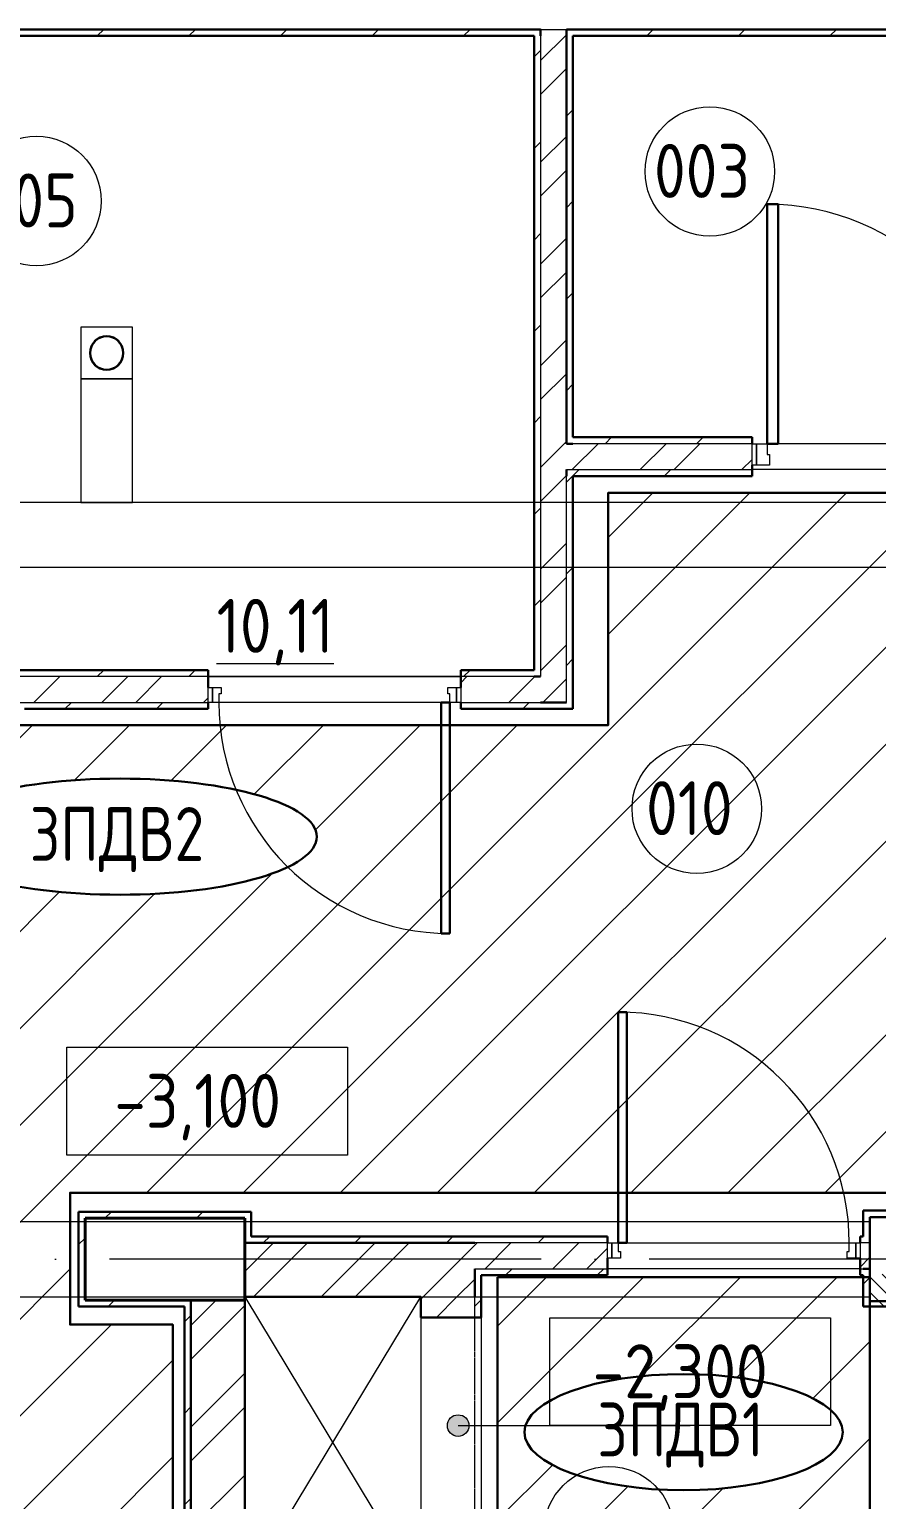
# Model space of a CAD drawing. Header units: millimetres. Extents: x -259809 to 472825, y -397243 to 31861.
# Drawn here: x -184255 to -180330, y -333540 to -326725 of the extents above; entities that cross this region are included whole.
import ezdxf

# ---------------------------------------------------------------- set-up
doc = ezdxf.new("R2010")
doc.units = ezdxf.units.MM
for name, pattern in [('ADSK_Линия сетки', [25, 20, -2.5, 0, -2.5]), ('ADSK_Сверху', [450, 300, -150]), ('ADSK_Штриховая_ш2 п1_5', [4.5, 3, -1.5]), ('Сверху', [3.96875, 2.38125, -1.5875])]:
    doc.linetypes.add(name, pattern=pattern)
for name, color, linetype, lineweight in [('Аннотация', 252, 'Continuous', 18), ('Двери', 252, 'Continuous', 9), ('Линии', 7, 'Continuous', 9), ('лс', 5, 'Continuous', 30), ('Марки помещений', 252, 'Continuous', 20), ('Несущие колонны', 252, 'Continuous', 18), ('Оси', 252, 'Continuous', 9), ('Отметки', 252, 'Continuous', 9), ('Перекрытие', 252, 'Continuous', 18), ('Сантехника', 252, 'Continuous', 18), ('Стены наружные', 252, 'Continuous', 18), ('Стены штриховка', 7, 'Continuous', 9)]:
    doc.layers.add(name, color=color, linetype=linetype, lineweight=lineweight)
doc.layers.add('СОТ', color=7, linetype='Continuous')
doc.layers.add('Узлы', color=252, linetype='Continuous')
doc.styles.add('GOST 2.304 type A', font='', dxfattribs={"height": 250})
doc.styles.add('GOST Common_2', font='', dxfattribs={"width": 0.9, "height": 250})
doc.styles.get('GOST 2.304 type A').set_extended_font_data('GOST 2.304 type A')
doc.styles.get('GOST Common_2').set_extended_font_data('GOST type B')
pattern_1 = [(45, (-16238.84, 5083.86), (-224.5064, 224.5064), [])]

# ---------------------------------------------------------------- blocks, each defined once
blk = doc.blocks.new('подвал')
at = {"layer": 'Двери', "lineweight": 18, "true_color": 0x636466}
h = blk.add_hatch(dxfattribs=at)
h.set_pattern_fill('FP_1', color=251, angle=-90, style=0, pattern_type=2)
h.set_pattern_definition([(315, (-180166.95, 19506.906), (35.3553, 35.3553), [])])
h.paths.add_polyline_path([(-179972, 18821.9), (-179972, 18971.9), (-180362, 18971.9), (-180362, 18821.9)])
h.paths.add_polyline_path([(-180362, 20041.9), (-179972, 20041.9), (-179972, 20191.9), (-180362, 20191.9)])
at = {"layer": 'Отметки', "true_color": 0x636466}
h = blk.add_hatch(color=251, dxfattribs=at)
edge = h.paths.add_edge_path()
edge.add_arc((-182268.7, 19490.5), 50, 0, 360)
at = {"layer": 'Аннотация', "color": 251, "lineweight": 20, "true_color": 0x636466}
for p, q in [((-184081.5, 20743.8), (-184081.5, 21243.8)), ((-184081.5, 21243.8), (-182781.5, 21243.8)), ((-182781.5, 21243.8), (-182781.5, 20743.8)), ((-182781.5, 20743.8), (-184081.5, 20743.8)), ((-181844.3, 19490.5), (-181844.3, 19990.5)), ((-181844.3, 19990.5), (-180544.3, 19990.5)), ((-180544.3, 19990.5), (-180544.3, 19490.5)), ((-180544.3, 19490.5), (-181844.3, 19490.5))]:
    blk.add_line(p, q, dxfattribs=at)
at = {"layer": 'Двери', "color": 251, "lineweight": 30, "true_color": 0x636466}
for p, q in [((-180836.6, 25151.5), (-180786.6, 25151.5)), ((-180836.6, 24041.5), (-180836.6, 25151.5)), ((-180786.6, 25151.5), (-180786.6, 24041.5)), ((-180786.6, 24041.5), (-180836.6, 24041.5)), ((-182347, 21771.9), (-182347, 22841.9)), ((-182347, 22841.9), (-182307, 22841.9)), ((-182307, 22841.9), (-182307, 21771.9)), ((-182307, 21771.9), (-182347, 21771.9)), ((-181527, 21406.9), (-181487, 21406.9)), ((-181527, 20336.9), (-181527, 21406.9)), ((-181487, 21406.9), (-181487, 20336.9)), ((-181487, 20336.9), (-181527, 20336.9))]:
    blk.add_line(p, q, dxfattribs=at)
at = {"layer": 'Двери', "color": 251, "true_color": 0x636466}
for p, q in [((-180906.6, 24041.5), (-180886.6, 24041.5)), ((-180906.6, 23941.5), (-180906.6, 24041.5)), ((-180886.6, 24041.5), (-180836.6, 24041.5)), ((-180886.6, 23941.5), (-180886.6, 24041.5)), ((-180886.6, 24041.5), (-180886.6, 23941.5)), ((-180836.6, 24041.5), (-180836.6, 23991.5)), ((-180836.6, 23991.5), (-180826.6, 23991.5)), ((-180826.6, 23991.5), (-180826.6, 23941.5)), ((-180886.6, 23941.5), (-180906.6, 23941.5)), ((-180826.6, 23941.5), (-180886.6, 23941.5)), ((-183427, 22911.9), (-183407, 22911.9)), ((-183427, 22841.9), (-183427, 22911.9)), ((-183407, 22841.9), (-183407, 22911.9)), ((-183407, 22911.9), (-183367, 22911.9)), ((-183407, 22911.9), (-183407, 22841.9)), ((-183367, 22911.9), (-183367, 22881.9)), ((-182317, 22911.9), (-182277, 22911.9)), ((-182317, 22881.9), (-182317, 22911.9)), ((-182277, 22911.9), (-182277, 22841.9)), ((-182277, 22841.9), (-182277, 22911.9)), ((-182277, 22911.9), (-182257, 22911.9)), ((-182257, 22911.9), (-182257, 22841.9)), ((-183407, 22841.9), (-183427, 22841.9)), ((-183377, 22841.9), (-183407, 22841.9)), ((-183377, 22881.9), (-183377, 22841.9)), ((-183367, 22881.9), (-183377, 22881.9)), ((-182307, 22881.9), (-182317, 22881.9)), ((-182307, 22841.9), (-182307, 22881.9)), ((-182277, 22841.9), (-182307, 22841.9)), ((-182257, 22841.9), (-182277, 22841.9)), ((-181577, 20336.9), (-181557, 20336.9)), ((-181577, 20266.9), (-181577, 20336.9)), ((-181557, 20336.9), (-181527, 20336.9)), ((-181557, 20266.9), (-181557, 20336.9)), ((-181557, 20336.9), (-181557, 20266.9)), ((-181527, 20336.9), (-181527, 20296.9)), ((-180457, 20336.9), (-180427, 20336.9)), ((-180457, 20296.9), (-180457, 20336.9)), ((-180427, 20336.9), (-180427, 20266.9)), ((-180427, 20336.9), (-180407, 20336.9)), ((-180427, 20266.9), (-180427, 20336.9)), ((-180407, 20336.9), (-180407, 20266.9)), ((-181557, 20266.9), (-181577, 20266.9)), ((-181517, 20266.9), (-181557, 20266.9)), ((-181527, 20296.9), (-181517, 20296.9)), ((-181517, 20296.9), (-181517, 20266.9)), ((-180467, 20296.9), (-180457, 20296.9)), ((-180467, 20266.9), (-180467, 20296.9)), ((-180427, 20266.9), (-180467, 20266.9)), ((-180407, 20266.9), (-180427, 20266.9))]:
    blk.add_line(p, q, dxfattribs=at)
at = {"layer": 'Двери', "color": 251, "linetype": 'ADSK_Штриховая_ш2 п1_5', "true_color": 0x636466}
for p, q in [((-180362, 20191.9), (-180362, 20041.9)), ((-180362, 20041.9), (-179972, 20041.9))]:
    blk.add_line(p, q, dxfattribs=at)
at = {"layer": 'Двери', "color": 251, "true_color": 0x636466}
for centre, radius, start, end in [((-180836.6, 24041.5), 1110, 0, 90), ((-182307, 22841.9), 1070, 180, 270), ((-181527, 20336.9), 1070, 0, 90)]:
    blk.add_arc(centre, radius, start, end, dxfattribs=at)
at = {"layer": 'Линии', "color": 251, "linetype": 'ADSK_Сверху', "ltscale": 100, "true_color": 0x636466}
for p, q in [((-183777, 24341.9), (-184017, 24341.9)), ((-184017, 24341.9), (-184017, 23768.9)), ((-183777, 23768.9), (-183777, 24341.9)), ((-178221.8, 23768.9), (-188367, 23768.9)), ((-184017, 23768.9), (-183777, 23768.9)), ((-188367, 23468.9), (-178221.8, 23468.9)), ((-200827, 20436.9), (-180362, 20436.9)), ((-200827, 20086.9), (-180362, 20086.9))]:
    blk.add_line(p, q, dxfattribs=at)
at = {"layer": 'Линии', "color": 251, "lineweight": 18, "ltscale": 100, "true_color": 0x636466}
for p, q in [((-183257, 20086.9), (-182442, 18736.9)), ((-183257, 18736.9), (-182442, 20086.9)), ((-182442, 20086.9), (-182442, 18736.9))]:
    blk.add_line(p, q, dxfattribs=at)
at = {"layer": 'Марки помещений', "color": 251, "true_color": 0x636466}
for centre in [(-181102.8, 25303.2), (-184222.1, 25166.4), (-181163.3, 22349.5), (-181569.9, 19001)]:
    blk.add_circle(centre, 300, dxfattribs=at)
at = {"layer": 'Несущие колонны', "color": 251, "lineweight": 40, "true_color": 0x636466}
for p, q in [((-183997, 20451.9), (-183257, 20451.9)), ((-183997, 20071.9), (-183997, 20451.9)), ((-183257, 20451.9), (-183997, 20451.9)), ((-183997, 20451.9), (-183997, 20071.9)), ((-183257, 20451.9), (-183257, 20071.9)), ((-183257, 20336.9), (-183257, 20451.9)), ((-183257, 20071.9), (-183997, 20071.9)), ((-183997, 20071.9), (-183507, 20071.9)), ((-183257, 20071.9), (-183257, 20086.9))]:
    blk.add_line(p, q, dxfattribs=at)
at = {"layer": 'Несущие колонны', "color": 251, "true_color": 0x636466}
for p, q in [((-183257, 20086.9), (-183257, 20336.9)), ((-183507, 20071.9), (-183257, 20071.9))]:
    blk.add_line(p, q, dxfattribs=at)
at = {"layer": 'Оси', "color": 251, "linetype": 'ADSK_Линия сетки', "ltscale": 100, "true_color": 0x636466}
for p, q in [((-174384.1, 25961.9), (-244527.8, 25961.9)), ((-174384.1, 20261.9), (-244527.8, 20261.9))]:
    blk.add_line(p, q, dxfattribs=at)
at = {"layer": 'Отметки', "color": 251, "lineweight": 20, "true_color": 0x636466}
blk.add_line((-182268.7, 19490.5), (-181194.3, 19490.5), dxfattribs=at)
at = {"layer": 'Отметки', "color": 251, "true_color": 0x636466}
blk.add_circle((-182268.7, 19490.5), 50, dxfattribs=at)
at = {"layer": 'Перекрытие', "color": 251, "true_color": 0x636466}
for p, q in [((-179726.6, 24041.5), (-180786.6, 24041.5)), ((-182257, 22961.9), (-183427, 22961.9)), ((-180362, 18971.9), (-180362, 20041.9))]:
    blk.add_line(p, q, dxfattribs=at)
at = {"layer": 'Сантехника', "color": 251, "true_color": 0x636466}
for p, q in [((-183777, 24581.9), (-184017, 24581.9)), ((-184017, 24581.9), (-184017, 24341.9)), ((-183777, 24341.9), (-183777, 24581.9)), ((-184017, 24341.9), (-183777, 24341.9))]:
    blk.add_line(p, q, dxfattribs=at)
for radius, start, end in [(80, 90, 270), (75, 90, 270), (75, 109.97124, 115.02876), (80, 270, 90), (75, 270, 90), (75, 64.97124, 70.02876), (75, 156.03393, 160.02876), (75, 19.97124, 23.96607), (75, 199.97124, 205.02876), (75, 334.97124, 340.02876), (75, 244.97124, 250.02876), (75, 289.97124, 295.02876)]:
    blk.add_arc((-183897, 24461.9), radius, start, end, dxfattribs=at)
at = {"layer": 'Стены наружные', "color": 251, "lineweight": 30, "true_color": 0x636466}
for p, q in [((-181887, 25961.9), (-185377, 25961.9)), ((-185227, 25931.9), (-181917, 25931.9)), ((-181917, 25931.9), (-181917, 22991.9)), ((-181887, 25961.9), (-181887, 25931.9)), ((-181767, 24041.5), (-181767, 25961.9)), ((-177467, 25961.9), (-181767, 25961.9)), ((-181737, 25931.9), (-179366.6, 25931.9)), ((-181737, 24071.5), (-181737, 25931.9)), ((-180906.6, 24071.5), (-181737, 24071.5)), ((-180906.6, 24041.5), (-180906.6, 24071.5)), ((-181737, 24041.5), (-181767, 24041.5)), ((-181767, 23891.5), (-181767, 23921.5)), ((-180906.6, 23891.5), (-180906.6, 23941.5)), ((-181737, 23891.5), (-180906.6, 23891.5)), ((-181737, 22811.9), (-181737, 23891.5)), ((-183427, 22991.9), (-185227, 22991.9)), ((-183427, 22911.9), (-183427, 22991.9)), ((-182257, 22991.9), (-182257, 22911.9)), ((-181917, 22991.9), (-182257, 22991.9)), ((-181887, 22961.9), (-181917, 22961.9)), ((-183427, 22811.9), (-183427, 22841.9)), ((-182257, 22841.9), (-182257, 22811.9)), ((-181887, 22841.9), (-181767, 22841.9)), ((-184277, 22811.9), (-183427, 22811.9)), ((-182257, 22811.9), (-181737, 22811.9)), ((-183227, 20481.9), (-184027, 20481.9)), ((-184027, 20481.9), (-184027, 20041.9)), ((-183997, 20451.9), (-183257, 20451.9)), ((-183997, 20071.9), (-183997, 20451.9)), ((-183257, 20451.9), (-183257, 20336.9)), ((-183227, 20366.9), (-183227, 20481.9)), ((-179997, 20486.9), (-180392, 20486.9)), ((-180392, 20486.9), (-180392, 20366.9)), ((-180362, 20456.9), (-179847, 20456.9)), ((-180362, 20041.9), (-180362, 20456.9)), ((-182192, 20336.9), (-183257, 20336.9)), ((-181577, 20366.9), (-183227, 20366.9)), ((-181577, 20336.9), (-181577, 20366.9)), ((-180392, 20366.9), (-180407, 20366.9)), ((-180407, 20366.9), (-180407, 20336.9)), ((-181577, 20186.9), (-181577, 20266.9)), ((-180407, 20266.9), (-180407, 20186.9)), ((-182192, 20086.9), (-182192, 20216.9)), ((-182162, 20186.9), (-181577, 20186.9)), ((-182162, 19991.9), (-182162, 20186.9)), ((-180407, 20186.9), (-180392, 20186.9)), ((-180392, 20216.9), (-180362, 20216.9)), ((-180392, 20186.9), (-180392, 20041.9)), ((-184027, 20041.9), (-183537, 20041.9)), ((-183507, 20071.9), (-183997, 20071.9)), ((-183537, 20041.9), (-183537, 18106.9)), ((-183507, 20071.9), (-183507, 18486.9)), ((-183257, 20086.9), (-182442, 20086.9)), ((-183257, 18736.9), (-183257, 20071.9)), ((-182442, 20086.9), (-182442, 19991.9)), ((-180392, 20041.9), (-179957, 20041.9)), ((-180362, 20066.9), (-177467, 20066.9)), ((-182192, 19991.9), (-182162, 19991.9))]:
    blk.add_line(p, q, dxfattribs=at)
at = {"layer": 'Стены наружные', "color": 251, "linetype": 'Continuous', "lineweight": 9, "true_color": 0x636466}
for p, q in [((-183940.4, 25931.9), (-183910.4, 25961.9)), ((-183516.1, 25931.9), (-183486.1, 25961.9)), ((-183091.9, 25931.9), (-183061.9, 25961.9)), ((-182667.6, 25931.9), (-182637.6, 25961.9)), ((-182243.3, 25931.9), (-182213.3, 25961.9)), ((-181887, 25817.4), (-181767, 25937.4)), ((-181394.8, 25931.9), (-181364.8, 25961.9)), ((-180970.6, 25931.9), (-180940.6, 25961.9)), ((-180546.3, 25931.9), (-180516.3, 25961.9)), ((-181917, 25834), (-181887, 25864)), ((-181887, 25660.2), (-181767, 25780.2)), ((-181767, 25559.8), (-181737, 25589.8)), ((-181917, 25409.8), (-181887, 25439.8)), ((-181887, 25345.9), (-181767, 25465.9)), ((-181887, 25188.7), (-181767, 25308.7)), ((-181767, 25135.5), (-181737, 25165.5)), ((-181917, 24985.5), (-181887, 25015.5)), ((-181887, 24874.4), (-181767, 24994.4)), ((-181887, 24717.3), (-181767, 24837.3)), ((-181767, 24711.2), (-181737, 24741.2)), ((-181917, 24561.2), (-181887, 24591.2)), ((-181887, 24403), (-181767, 24523)), ((-181887, 24245.8), (-181767, 24365.8)), ((-181767, 24287), (-181737, 24317)), ((-181917, 24137), (-181887, 24167)), ((-181588.2, 24041.5), (-181558.2, 24071.5)), ((-181163.9, 24041.5), (-181133.9, 24071.5)), ((-181887, 23931.5), (-181767, 24051.5)), ((-181739.8, 23921.5), (-181619.8, 24041.5)), ((-181425.5, 23921.5), (-181305.5, 24041.5)), ((-181268.3, 23921.5), (-181148.3, 24041.5)), ((-181738.2, 23891.5), (-181708.2, 23921.5)), ((-181313.9, 23891.5), (-181283.9, 23921.5)), ((-180954, 23921.5), (-180906.6, 23968.9)), ((-181887, 23774.4), (-181767, 23894.4)), ((-181767, 23862.7), (-181738.2, 23891.5)), ((-181917, 23712.7), (-181887, 23742.7)), ((-181887, 23460), (-181767, 23580)), ((-181767, 23438.5), (-181737, 23468.5)), ((-181887, 23302.9), (-181767, 23422.9)), ((-181917, 23288.5), (-181887, 23318.5)), ((-181887, 22988.6), (-181767, 23108.6)), ((-181767, 23014.2), (-181737, 23044.2)), ((-183940.6, 22961.9), (-183910.6, 22991.9)), ((-183516.3, 22961.9), (-183486.3, 22991.9)), ((-182243.5, 22961.9), (-182213.5, 22991.9)), ((-184233.8, 22841.9), (-184113.8, 22961.9)), ((-183919.5, 22841.9), (-183799.5, 22961.9)), ((-183762.3, 22841.9), (-183642.3, 22961.9)), ((-182257, 22932.9), (-182227.9, 22961.9)), ((-182033.6, 22841.9), (-181913.6, 22961.9)), ((-181876.5, 22841.9), (-181767, 22951.4)), ((-184090.6, 22811.9), (-184060.6, 22841.9)), ((-183666.3, 22811.9), (-183636.3, 22841.9)), ((-183448, 22841.9), (-183427, 22863)), ((-181969.2, 22811.9), (-181939.2, 22841.9)), ((-183905, 20451.9), (-183875, 20481.9)), ((-183480.7, 20451.9), (-183450.7, 20481.9)), ((-184027, 20329.9), (-183997, 20359.9)), ((-183257, 20204.2), (-183124.2, 20336.9)), ((-183217.1, 20086.9), (-182967.1, 20336.9)), ((-183171.4, 20336.9), (-183141.4, 20366.9)), ((-182902.8, 20086.9), (-182652.8, 20336.9)), ((-182747.2, 20336.9), (-182717.2, 20366.9)), ((-182745.6, 20086.9), (-182495.6, 20336.9)), ((-182431.3, 20086.9), (-182192, 20326.3)), ((-182322.9, 20336.9), (-182292.9, 20366.9)), ((-182192, 20326.3), (-182181.3, 20336.9)), ((-182144.2, 20216.9), (-182024.2, 20336.9)), ((-181898.6, 20336.9), (-181868.6, 20366.9)), ((-181829.9, 20216.9), (-181709.9, 20336.9)), ((-181672.7, 20216.9), (-181577, 20312.7)), ((-180407, 20225.4), (-180362, 20270.4)), ((-182048.6, 20186.9), (-182018.6, 20216.9)), ((-181624.4, 20186.9), (-181594.4, 20216.9)), ((-180392, 20146.5), (-180362, 20176.5)), ((-182274.2, 20086.9), (-182192, 20169.1)), ((-183890.7, 20041.9), (-183860.7, 20071.9)), ((-183507, 19954.2), (-183389.2, 20071.9)), ((-183507, 19797), (-183257, 20047)), ((-182442, 20076.3), (-182431.3, 20086.9)), ((-182369.2, 19991.9), (-182274.2, 20086.9)), ((-182192, 20043.6), (-182162, 20073.6)), ((-183537, 19971.4), (-183507, 20001.4)), ((-183507, 19482.7), (-183257, 19732.7)), ((-183537, 19547.1), (-183507, 19577.1)), ((-183507, 19325.6), (-183257, 19575.6)), ((-183507, 19011.3), (-183257, 19261.3)), ((-183537, 19122.9), (-183507, 19152.9))]:
    blk.add_line(p, q, dxfattribs=at)
at = {"layer": 'Стены наружные', "color": 251, "true_color": 0x636466}
for p, q in [((-181887, 25961.9), (-181767, 25961.9)), ((-179656.6, 23921.5), (-180906.6, 23921.5)), ((-183427, 22961.9), (-182257, 22961.9)), ((-182347, 22841.9), (-183377, 22841.9)), ((-183257, 20336.9), (-183257, 20086.9)), ((-181487, 20336.9), (-180457, 20336.9)), ((-180407, 20216.9), (-181577, 20216.9)), ((-183257, 20071.9), (-183507, 20071.9)), ((-182162, 19991.9), (-182162, 18851.9))]:
    blk.add_line(p, q, dxfattribs=at)
at = {"layer": 'Стены штриховка', "color": 251, "true_color": 0x636466}
for p, q in [((-181887, 25931.9), (-181887, 22961.9)), ((-180906.6, 24041.5), (-181737, 24041.5)), ((-181767, 23921.5), (-180906.6, 23921.5)), ((-181767, 22841.9), (-181767, 23891.5)), ((-183427, 22961.9), (-185257, 22961.9)), ((-181917, 22961.9), (-182257, 22961.9)), ((-184307, 22841.9), (-183427, 22841.9)), ((-182257, 22841.9), (-181887, 22841.9)), ((-181577, 20336.9), (-182192, 20336.9)), ((-180362, 20336.9), (-180407, 20336.9)), ((-182192, 20216.9), (-181577, 20216.9)), ((-180407, 20216.9), (-180392, 20216.9)), ((-182192, 19991.9), (-182192, 20086.9)), ((-180362, 20066.9), (-180362, 20041.9))]:
    blk.add_line(p, q, dxfattribs=at)
at = {"layer": 'Узлы', "color": 251, "lineweight": 30, "true_color": 0x636466}
blk.add_line((-182192, 19991.9), (-182442, 19991.9), dxfattribs=at)
at = {"layer": 'Узлы', "color": 251, "linetype": 'Сверху', "lineweight": 9, "true_color": 0x636466}
for p, q in [((-182442, 19991.9), (-182442, 18851.9)), ((-182192, 18851.9), (-182192, 19991.9))]:
    blk.add_line(p, q, dxfattribs=at)
at = {"layer": 'Марки помещений', "color": 251, "true_color": 0x636466, "style": 'GOST Common_2', "width": 0.9}
for s, p in [('003', (-181361.5, 25181)), ('005', (-184480.8, 25044.1)), ('%%U10,11', (-183387.4, 23072.4)), ('010', (-181398.2, 22227.2))]:
    blk.add_text(s, height=250, dxfattribs=at).set_placement(p)
at = {"layer": 'Отметки', "color": 251, "true_color": 0x636466, "style": 'GOST Common_2', "width": 0.9}
for s, p in [('-3,100', (-183861.3, 20870.5)), ('-2,300', (-181645.4, 19617.2))]:
    blk.add_text(s, height=250, dxfattribs=at).set_placement(p)

msp = doc.modelspace()

# ---------------------------------------------------------------- hatches: boundary and pattern name
at = {"layer": 'лс', "lineweight": 5, "true_color": 0xfecc66}
h = msp.add_hatch(dxfattribs=at)
h.set_pattern_fill('ANSI31', color=31, scale=100)
h.set_pattern_definition(pattern_1)
h.paths.add_polyline_path([(-180086.4, -330078.9), (-179454.6, -330078.9), (-179454.6, -328873.1), (-181574.1, -328873.1), (-181574.1, -329950.2), (-185086.6, -329950.2), (-185086.6, -336779.6), (-183225.9, -336779.6), (-183225.9, -337973.1), (-181946.3, -337973.1), (-181946.3, -335887.9), (-183590.8, -335887.9), (-183590.8, -332728.1), (-184066.4, -332728.1), (-184066.4, -332117.2), (-180086.4, -332117.2)])
edge = h.paths.add_edge_path(flags=16)
edge.add_ellipse((-183835, -330466.8), major_axis=(911.9, 0), ratio=0.29514, start_angle=0, end_angle=360)
h.paths.add_polyline_path([(-184323.1, -330739), (-183376.7, -330739), (-183376.7, -330230.4), (-184323.1, -330230.4)], flags=24)
at = {"layer": 'лс', "lineweight": 5}
h = msp.add_hatch(dxfattribs=at)
h.set_pattern_fill('ANSI31', color=5, scale=100)
h.set_pattern_definition(pattern_1)
h.paths.add_polyline_path([(-180362, -332508.5), (-182086.1, -332508.5), (-182086.1, -333945.3), (-180362, -333945.3)])
edge = h.paths.add_edge_path(flags=16)
edge.add_ellipse((-181224, -333226.9), major_axis=(737.3, 0), ratio=0.365057, start_angle=0, end_angle=360)
h.paths.add_polyline_path([(-181684.7, -333499.1), (-180791.8, -333499.1), (-180791.8, -332990.6), (-181684.7, -332990.6)], flags=24)

# ---------------------------------------------------------------- linework, layer by layer
at = {"layer": 'лс', "color": 31, "lineweight": 30, "true_color": 0xfecc66}
msp.add_lwpolyline([(-181946.3, -337973.1), (-183225.9, -337973.1), (-183225.9, -336779.6), (-185086.6, -336779.6), (-185086.6, -329950.2), (-181574.1, -329950.2), (-181574.1, -328873.1), (-179454.6, -328873.1), (-179454.6, -330078.9), (-180086.4, -330078.9), (-180086.4, -332117.2), (-184066.4, -332117.2), (-184066.4, -332728.1), (-183590.8, -332728.1), (-183590.8, -335887.9), (-181946.3, -335887.9)], close=True, dxfattribs=at)
at = {"layer": 'лс', "color": 5, "lineweight": 30}
msp.add_lwpolyline([(-182086.1, -332508.5), (-180362, -332508.5), (-180362, -333945.3), (-182086.1, -333945.3)], close=True, dxfattribs=at)
at = {"layer": 'лс', "color": 31, "lineweight": 30, "true_color": 0xfecc66}
msp.add_ellipse((-183835, -330466.8), major_axis=(911.9, 0), ratio=0.29514, dxfattribs=at)
at = {"layer": 'лс', "color": 5, "lineweight": 30}
msp.add_ellipse((-181224, -333226.9), major_axis=(737.3, 0), ratio=0.365057, dxfattribs=at)

# ---------------------------------------------------------------- block references
msp.add_blockref('подвал', (0, -352686.9))

# ---------------------------------------------------------------- texts
at = {"layer": 'СОТ', "color": 31, "true_color": 0xfecc66, "insert": (-183849.2, -330480.3), "char_height": 250, "width": 1872.196, "attachment_point": 5, "style": 'GOST 2.304 type A'}
msp.add_mtext('ЗПДВ2', dxfattribs=at)
at = {"layer": 'СОТ', "color": 5, "insert": (-181238.3, -333240.5), "char_height": 250, "width": 1872.196, "attachment_point": 5, "style": 'GOST 2.304 type A'}
msp.add_mtext('ЗПДВ1', dxfattribs=at)

doc.saveas('drawing.dxf')
